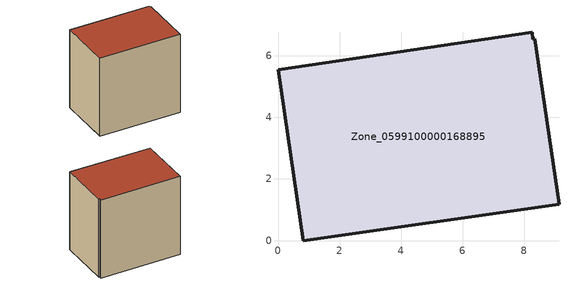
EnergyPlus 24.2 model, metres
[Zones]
Zone_0599100000168895
 floor ground (C_G): 8.35,6.56 9.13,1.17 0.81,0 0,5.55 8.26,6.76 8.28,6.55 z3.82
 wall outside (C_F): 0.81,0 9.13,1.17 8.35,6.56 8.28,6.55 8.26,6.76 0,5.55 0.81,0 z3.82:12.22
 roof outside (C_R): 9.13,1.17 8.35,6.56 8.28,6.55 8.26,6.76 0,5.55 0.81,0 z12.22
[BUILDING]
Pand.0599100000168895: North Axis=0; Terrain=City; Loads Convergence Tolerance Value=0.04; Temperature Convergence Tolerance Value=0.4; Solar Distribution=FullExterior; Maximum Number of Warmup Days=25; Minimum Number of Warmup Days=1
[Site:Location]
Rotterdam.The.Hague.AP_ZH_NLD Design_Conditions: Latitude=51.96; Longitude=4.45; Time Zone=1; Elevation=-4.5
[SITE:GROUNDTEMPERATURE:BUILDINGSURFACE]
18, 18, 18, 18, 18, 18, 18, 18, 18, 18, 18, 18
[MATERIAL] Thermal Absorptance=0.9; Solar Absorptance=0.7; Visible Absorptance=0.7
Name | Roughness | Thickness | Conductivity | Density | Specific Heat
G.TC.1975-1991 | MediumSmooth | 0.15 | 0.288461 | 540 | 1210
F.TC.1975-1991 | Rough | 0.3 | 0.230769 | 1920 | 840
R.TC.1975-1991 | MediumRough | 0.2 | 0.153846 | 1500 | 1000
[CONSTRUCTION]
C_G: G.TC.1975-1991
C_F: F.TC.1975-1991
C_R: R.TC.1975-1991
[ZONE]
Zone_0599100000168895: Type=1; Multiplier=1; Ceiling Height=Autocalculate; Volume=Autocalculate; Floor Area=autocalculate; Part of Total Floor Area=Yes
[ZONEINFILTRATION:DESIGNFLOWRATE]
Infil_Zone_0599100000168895: Zone or ZoneList or Space or SpaceList=Zone_0599100000168895; Schedule=AlwaysOn; Design Flow Rate Calculation Method=Flow/Area; Flow Rate per Floor Area=0.003; Constant Term Coefficient=1; Temperature Term Coefficient=0; Velocity Term Coefficient=0; Velocity Squared Term Coefficient=0
[HVACTEMPLATE:ZONE:IDEALLOADSAIRSYSTEM]
Zone_0599100000168895: Maximum Heating Supply Air Temperature=50; Minimum Cooling Supply Air Temperature=13; Maximum Heating Supply Air Humidity Ratio=0.0156; Minimum Cooling Supply Air Humidity Ratio=0.0077; Heating Limit=NoLimit; Cooling Limit=NoLimit; Dehumidification Control Type=ConstantSensibleHeatRatio; Cooling Sensible Heat Ratio=0.7; Dehumidification Setpoint=60; Humidification Control Type=None; Humidification Setpoint=30; Outdoor Air Method=None; Outdoor Air Flow Rate per Person=0.00944; Outdoor Air Flow Rate per Zone Floor Area=0; Outdoor Air Flow Rate per Zone=0; Demand Controlled Ventilation Type=None; Outdoor Air Economizer Type=NoEconomizer; Heat Recovery Type=None; Sensible Heat Recovery Effectiveness=0.7; Latent Heat Recovery Effectiveness=0.65
[ZONECONTROL:THERMOSTAT]
ThermostatControl_Zone_0599100000168895: Zone or ZoneList=Zone_0599100000168895; Control Type Schedule=DualSetpointControlType; Control 1=Thermostat_Zone_0599100000168895; Temperature Difference Between Cutout And Setpoint=0
[THERMOSTATSETPOINT:DUALSETPOINT]
Thermostat_Zone_0599100000168895: Heating Setpoint Temperature Schedule=HeatingSetpoint_Zone_0599100000168895; Cooling Setpoint Temperature Schedule=CoolingSetpoint_Zone_0599100000168895
[SCHEDULE:COMPACT]
HeatingSetpoint_Zone_0599100000168895: Through: 12/31, For: AllDays, Until: 24:00, 21
CoolingSetpoint_Zone_0599100000168895: Through: 12/31, For: AllDays, Until: 24:00, 24
DualSetpointControlType: Through: 12/31, For: AllDays, Until: 24:00, 4
AlwaysOn: Through: 12/31, For: AllDays, Until: 24:00, 1
